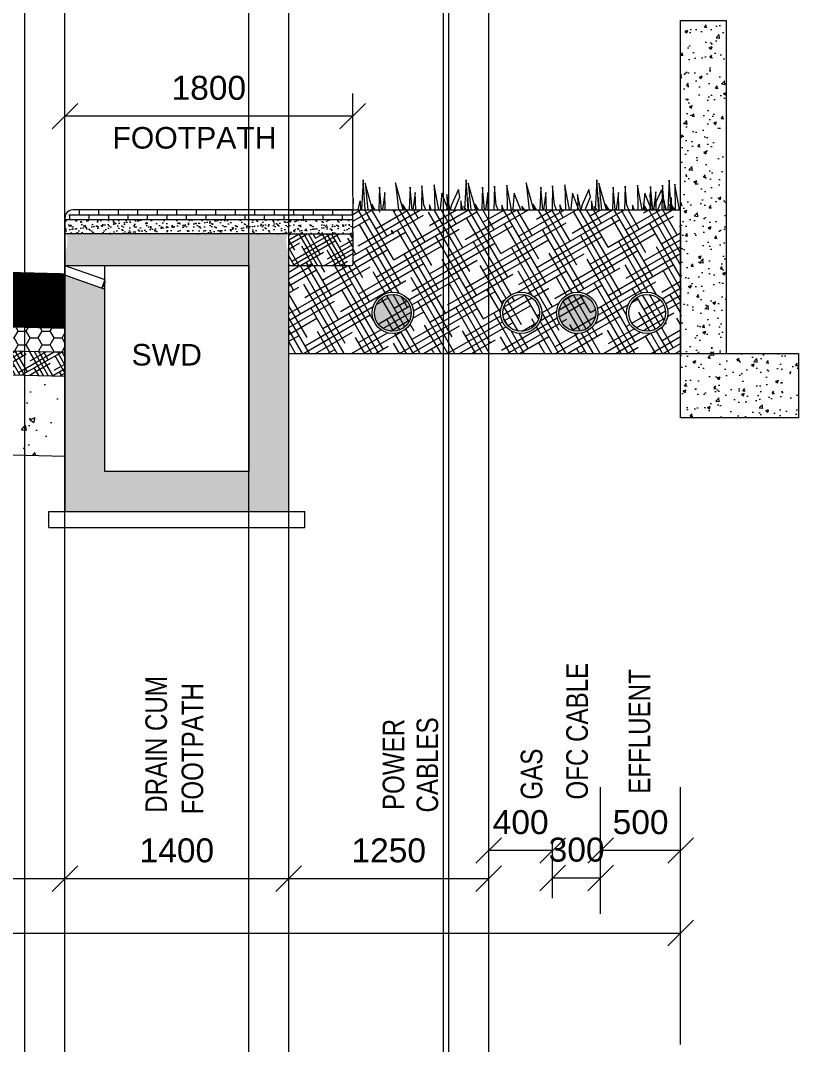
# Model space of a CAD drawing. Header units: inches. Extents: x 1863003 to 1881330, y 133141 to 515800.
# Drawn here: x 1875615 to 1880480, y 455937 to 462344 of the extents above; entities that cross this region are included whole.
import ezdxf

# ---------------------------------------------------------------- set-up
doc = ezdxf.new("R2010")
doc.units = ezdxf.units.IN
doc.header["$MEASUREMENT"] = 0
doc.layers.get('0').update_dxf_attribs({"color": 4, "linetype": 'ELEC_LINE', "lineweight": 13})
doc.layers.get('Defpoints').update_dxf_attribs({"lineweight": 13})
for name, color, linetype, lineweight in [('DIM', 7, 'Continuous', 13), ('DIMEN', 7, 'Continuous', 13), ('HATCH', 252, 'Continuous', 13)]:
    doc.layers.add(name, color=color, linetype=linetype, lineweight=lineweight)
doc.styles.add('ARIAL', font='arial.ttf')
doc.styles.get("Standard").update_dxf_attribs({"font": 'romans.shx'})
doc.linetypes.add('ELEC_LINE', pattern='A,12.7,-5.08,["EL",Standard,S=2.54,R=0,X=-2.54,Y=-1.27],-5.08', length=22.86)
doc.dimstyles.get("Standard").update_dxf_attribs({"dimtxt": 180, "dimasz": 160, "dimexe": 50, "dimexo": 50, "dimgap": 100, "dimtad": 1, "dimdec": 0, "dimzin": 0, "dimdsep": 46, "dimtxsty": 'ARIAL', "dimcen": 0.09, "dimclrd": 256, "dimclre": 256, "dimclrt": 256, "dimadec": 0, "dimazin": 0, "dimtm": 1e-09, "dimtfac": 1, "dimtdec": 0, "dimtofl": 0, "dimtmove": 0, "dimatfit": 3, "dimfxl": 0, "dimtolj": 1, "dimtzin": 0, "dimlwd": 9, "dimlwe": -1, "dimarcsym": 0})

# ---------------------------------------------------------------- blocks, each defined once
blk = doc.blocks.new('_Oblique')
at = {"color": 0, "linetype": 'ByBlock', "lineweight": -2}
blk.add_line((-0.5, -0.5), (0.5, 0.5), dxfattribs=at)
blk = doc.blocks.new('*D33')
at = {"layer": 'Defpoints', "color": 0, "ltscale": 0.02}
for p in [(1878942.303417261, 456978.1937456087), (1878942.303417261, 456801.5566378325), (1879242.303417261, 456801.5566378325)]:
    blk.add_point(p, dxfattribs=at)
at = {"layer": 'DIMEN', "ltscale": 0.02}
for p, q in [((1878942.303417261, 456851.5566378325), (1878942.303417261, 457028.1937456087)), ((1879242.303417261, 456851.5566378325), (1879242.303417261, 457028.1937456087))]:
    blk.add_line(p, q, dxfattribs=at)
at = {"layer": 'DIMEN', "lineweight": 9, "ltscale": 0.02}
blk.add_line((1879242.303417261, 456978.1937456087), (1878942.303417261, 456978.1937456087), dxfattribs=at)
at = {"layer": 'DIMEN', "lineweight": 9, "ltscale": 0.02, "xscale": 160, "yscale": 160, "zscale": 160, "rotation": 180}
blk.add_blockref('_Oblique', (1878942.303417261, 456978.1937456087), dxfattribs=at)
at = {"layer": 'DIMEN', "lineweight": 9, "ltscale": 0.02, "xscale": 160, "yscale": 160, "zscale": 160}
blk.add_blockref('_Oblique', (1879242.303417261, 456978.1937456087), dxfattribs=at)
at = {"layer": 'DIMEN', "ltscale": 0.02, "insert": (1879092.303417261, 457154.830853385), "char_height": 150, "attachment_point": 5, "style": 'ARIAL'}
blk.add_mtext('\\A1;300', dxfattribs=at)
blk = doc.blocks.new('*D34')
at = {"layer": 'Defpoints', "color": 0, "ltscale": 0.02}
for p in [(1875892.303417261, 456973.8909957854), (1875892.303417261, 456973.8909957854), (1877292.303417261, 456973.8909957854)]:
    blk.add_point(p, dxfattribs=at)
at = {"layer": 'DIMEN', "lineweight": 9, "ltscale": 0.02}
blk.add_line((1877292.303417261, 456973.8909957854), (1875892.303417261, 456973.8909957854), dxfattribs=at)
at = {"layer": 'DIMEN', "lineweight": 9, "ltscale": 0.02, "xscale": 160, "yscale": 160, "zscale": 160, "rotation": 180}
blk.add_blockref('_Oblique', (1875892.303417261, 456973.8909957854), dxfattribs=at)
at = {"layer": 'DIMEN', "lineweight": 9, "ltscale": 0.02, "xscale": 160, "yscale": 160, "zscale": 160}
blk.add_blockref('_Oblique', (1877292.303417261, 456973.8909957854), dxfattribs=at)
at = {"layer": 'DIMEN', "ltscale": 0.02, "insert": (1876592.303417261, 457150.4769439436), "char_height": 150, "attachment_point": 5, "style": 'ARIAL'}
blk.add_mtext('\\A1;1400', dxfattribs=at)
blk = doc.blocks.new('*D35')
at = {"layer": 'Defpoints', "color": 0, "ltscale": 0.02}
for p in [(1868892.303417261, 456973.8909957854), (1868892.303417261, 456973.8909957854), (1875892.303417261, 456973.8909957854)]:
    blk.add_point(p, dxfattribs=at)
at = {"layer": 'DIMEN', "lineweight": 9, "ltscale": 0.02}
blk.add_line((1875892.303417261, 456973.8909957854), (1868892.303417261, 456973.8909957854), dxfattribs=at)
at = {"layer": 'DIMEN', "lineweight": 9, "ltscale": 0.02, "xscale": 160, "yscale": 160, "zscale": 160, "rotation": 180}
blk.add_blockref('_Oblique', (1868892.303417261, 456973.8909957854), dxfattribs=at)
at = {"layer": 'DIMEN', "lineweight": 9, "ltscale": 0.02, "xscale": 160, "yscale": 160, "zscale": 160}
blk.add_blockref('_Oblique', (1875892.303417261, 456973.8909957854), dxfattribs=at)
at = {"layer": 'DIMEN', "ltscale": 0.02, "insert": (1872392.303417261, 457150.4769439436), "char_height": 150, "attachment_point": 5, "style": 'ARIAL'}
blk.add_mtext('\\A1;7000', dxfattribs=at)
blk = doc.blocks.new('*D37')
at = {"layer": 'Defpoints', "color": 0, "ltscale": 0.02}
for p in [(1879742.303417261, 456633.6114051742), (1863742.303417261, 456456.0022646558), (1879742.303417261, 456456.0022646558)]:
    blk.add_point(p, dxfattribs=at)
at = {"layer": 'DIMEN', "ltscale": 0.02}
for p, q in [((1863742.303417261, 456506.0022646558), (1863742.303417261, 456683.6114051742)), ((1879742.303417261, 456506.0022646558), (1879742.303417261, 456683.6114051742))]:
    blk.add_line(p, q, dxfattribs=at)
at = {"layer": 'DIMEN', "lineweight": 9, "ltscale": 0.02}
blk.add_line((1863742.303417261, 456633.6114051742), (1879742.303417261, 456633.6114051742), dxfattribs=at)
at = {"layer": 'DIMEN', "lineweight": 9, "ltscale": 0.02, "xscale": 160, "yscale": 160, "zscale": 160, "rotation": 180}
blk.add_blockref('_Oblique', (1863742.303417261, 456633.6114051742), dxfattribs=at)
at = {"layer": 'DIMEN', "lineweight": 9, "ltscale": 0.02, "xscale": 160, "yscale": 160, "zscale": 160}
blk.add_blockref('_Oblique', (1879742.303417261, 456633.6114051742), dxfattribs=at)
at = {"layer": 'DIMEN', "ltscale": 0.02, "insert": (1872392.303417261, 456811.2205456926), "char_height": 150, "attachment_point": 5, "style": 'ARIAL'}
blk.add_mtext('\\A1;16000 ROW', dxfattribs=at)
blk = doc.blocks.new('*D39')
at = {"layer": 'Defpoints', "color": 0, "ltscale": 0.02}
for p in [(1878542.303417261, 457150.4769439436), (1878542.303417261, 456973.8909957854), (1878942.303417261, 456973.8909957854)]:
    blk.add_point(p, dxfattribs=at)
at = {"layer": 'DIMEN', "ltscale": 0.02}
for p, q in [((1878542.303417261, 457023.8909957854), (1878542.303417261, 457200.4769439436)), ((1878942.303417261, 457023.8909957854), (1878942.303417261, 457200.4769439436))]:
    blk.add_line(p, q, dxfattribs=at)
at = {"layer": 'DIMEN', "lineweight": 9, "ltscale": 0.02}
blk.add_line((1878942.303417261, 457150.4769439436), (1878542.303417261, 457150.4769439436), dxfattribs=at)
at = {"layer": 'DIMEN', "lineweight": 9, "ltscale": 0.02, "xscale": 160, "yscale": 160, "zscale": 160, "rotation": 180}
blk.add_blockref('_Oblique', (1878542.303417261, 457150.4769439436), dxfattribs=at)
at = {"layer": 'DIMEN', "lineweight": 9, "ltscale": 0.02, "xscale": 160, "yscale": 160, "zscale": 160}
blk.add_blockref('_Oblique', (1878942.303417261, 457150.4769439436), dxfattribs=at)
at = {"layer": 'DIMEN', "ltscale": 0.02, "insert": (1878742.303417261, 457327.0628921018), "char_height": 150, "attachment_point": 5, "style": 'ARIAL'}
blk.add_mtext('\\A1;400', dxfattribs=at)
blk = doc.blocks.new('*D40')
at = {"layer": 'Defpoints', "color": 0, "ltscale": 0.02}
for p in [(1877292.303417261, 456973.8909957854), (1877292.303417261, 456973.8909957854), (1878542.303417261, 456973.8909957854)]:
    blk.add_point(p, dxfattribs=at)
at = {"layer": 'DIMEN', "lineweight": 9, "ltscale": 0.02}
blk.add_line((1878542.303417261, 456973.8909957854), (1877292.303417261, 456973.8909957854), dxfattribs=at)
at = {"layer": 'DIMEN', "lineweight": 9, "ltscale": 0.02, "xscale": 160, "yscale": 160, "zscale": 160, "rotation": 180}
blk.add_blockref('_Oblique', (1877292.303417261, 456973.8909957854), dxfattribs=at)
at = {"layer": 'DIMEN', "lineweight": 9, "ltscale": 0.02, "xscale": 160, "yscale": 160, "zscale": 160}
blk.add_blockref('_Oblique', (1878542.303417261, 456973.8909957854), dxfattribs=at)
at = {"layer": 'DIMEN', "ltscale": 0.02, "insert": (1877917.303417261, 457150.4769439436), "char_height": 150, "attachment_point": 5, "style": 'ARIAL'}
blk.add_mtext('\\A1;1250', dxfattribs=at)
blk = doc.blocks.new('*D38')
at = {"layer": 'Defpoints', "color": 0, "ltscale": 0.02}
for p in [(1879242.303417261, 457150.4769439436), (1879242.303417261, 456973.8909957854), (1879742.303417261, 456973.8909957854)]:
    blk.add_point(p, dxfattribs=at)
at = {"layer": 'DIMEN', "ltscale": 0.02}
for p, q in [((1879242.303417261, 457023.8909957854), (1879242.303417261, 457200.4769439436)), ((1879742.303417261, 457023.8909957854), (1879742.303417261, 457200.4769439436))]:
    blk.add_line(p, q, dxfattribs=at)
at = {"layer": 'DIMEN', "lineweight": 9, "ltscale": 0.02}
blk.add_line((1879742.303417261, 457150.4769439436), (1879242.303417261, 457150.4769439436), dxfattribs=at)
at = {"layer": 'DIMEN', "lineweight": 9, "ltscale": 0.02, "xscale": 160, "yscale": 160, "zscale": 160, "rotation": 180}
blk.add_blockref('_Oblique', (1879242.303417261, 457150.4769439436), dxfattribs=at)
at = {"layer": 'DIMEN', "lineweight": 9, "ltscale": 0.02, "xscale": 160, "yscale": 160, "zscale": 160}
blk.add_blockref('_Oblique', (1879742.303417261, 457150.4769439436), dxfattribs=at)
at = {"layer": 'DIMEN', "ltscale": 0.02, "insert": (1879492.303417261, 457327.0628921018), "char_height": 150, "attachment_point": 5, "style": 'ARIAL'}
blk.add_mtext('\\A1;500', dxfattribs=at)
blk = doc.blocks.new('*D301')
at = {"layer": 'Defpoints', "color": 0, "ltscale": 0.02}
for p in [(1875892.303417261, 461745.4517869152), (1875892.303417261, 461644.8021707545), (1877692.303417261, 461644.8021707545)]:
    blk.add_point(p, dxfattribs=at)
at = {"layer": 'DIMEN', "ltscale": 0.02}
for p, q in [((1875892.303417261, 461694.8021707545), (1875892.303417261, 461795.4517869152)), ((1877692.303417261, 461694.8021707545), (1877692.303417261, 461795.4517869152))]:
    blk.add_line(p, q, dxfattribs=at)
at = {"layer": 'DIMEN', "lineweight": 9, "ltscale": 0.02}
blk.add_line((1877692.303417261, 461745.4517869152), (1875892.303417261, 461745.4517869152), dxfattribs=at)
at = {"layer": 'DIMEN', "lineweight": 9, "ltscale": 0.02, "xscale": 160, "yscale": 160, "zscale": 160, "rotation": 180}
blk.add_blockref('_Oblique', (1875892.303417261, 461745.4517869152), dxfattribs=at)
at = {"layer": 'DIMEN', "lineweight": 9, "ltscale": 0.02, "xscale": 160, "yscale": 160, "zscale": 160}
blk.add_blockref('_Oblique', (1877692.303417261, 461745.4517869152), dxfattribs=at)
at = {"layer": 'DIMEN', "ltscale": 0.02, "insert": (1876792.303417261, 461922.0377350734), "char_height": 150, "attachment_point": 5, "style": 'ARIAL'}
blk.add_mtext('\\A1;1800', dxfattribs=at)

msp = doc.modelspace()

# ---------------------------------------------------------------- hatches: boundary and pattern name
at = {"layer": 'DIM', "linetype": 'Continuous'}
h = msp.add_hatch(dxfattribs=at)
h.set_pattern_fill('AR-CONC')
h.set_pattern_definition([(49.99999999999999, (250, -51269.78152407659), (182.184668996004, -15.93908553890309), [19.05, -209.55]), (355, (250, -51269.78152407659), (-35.24342142496934, 191.0568452390351), [15.24, -167.64058417]), (100.4514447, (265.1820070000831, -51271.10977757658), (146.9412470903533, 175.1177519121951), [16.19000879999999, -178.0902445999999]), (46.18420000000001, (250, -51218.9815240766), (271.0790408921299, -42.04232793272715), [28.575, -314.325]), (96.63555760999992, (272.5899000000209, -51222.4850240766), (237.404134051503, 247.4261245977215), [24.28502314, -267.13560816]), (351.1841511700001, (250, -51218.9815240766), (237.404134064977, 247.4261245855326), [22.85996707, -251.45973192]), (21, (275.3999999999069, -51231.68152407662), (151.6143912691325, -102.2651981870876), [19.05, -209.55]), (326.0000000000001, (275.3999999999069, -51231.68152407662), (61.80202834764707, 184.1879661223193), [15.24, -167.64]), (71.45144499999999, (288.0345326000825, -51240.20362397662), (213.4164192787161, 81.92276888590524), [16.1900088, -178.0899376]), (37.50000000000001, (250, -51269.78152407659), (3.088603250591817, 84.55503887315311), [0, -165.608, 0, -170.18, 0, -168.275]), (7.499999999999999, (250, -51269.78152407659), (66.81966251030575, 100.1805748181195), [0, -97.02799999999999, 0, -161.798, 0, -64.135]), (327.5, (193.3580000000075, -51269.78152407659), (135.5905951668714, -5.728743992673444), [0, -63.5, 0, -198.12, 0, -262.89]), (317.5, (167.9580000001006, -51269.78152407659), (148.129181386018, 25.42649103333303), [0, -82.55, 0, -131.572, 0, -186.69])])
h.paths.add_polyline_path([(1880026.77256499, 462344.3619757149), (1879742.303417261, 462344.3619757149), (1879742.303417261, 461215.6290585586), (1879748.777303586, 461285.939371129), (1879742.303417261, 461063.8796193603), (1879742.303417261, 460260.3739693505), (1880026.77256499, 460260.3739693505)])
h.paths.add_polyline_path([(1880479.828695668, 460260.3739693505), (1879742.303417261, 460260.3739693505), (1879742.303417261, 459857.9517736696), (1880479.828695668, 459857.9517736696)])
h = msp.add_hatch(dxfattribs=at)
h.set_pattern_fill('AR-BRSTD', scale=0.6)
h.set_pattern_definition([(0, (0, -51162.17104230373), (0, 40.64508), []), (90, (0, -51162.17104230373), (-60.95999999999999, 40.64508), [40.64508, -40.64508])])
h.paths.add_polyline_path([(1875892.303417261, 461099.4665050579), (1875942.303417261, 461159.4665050579), (1877692.303417261, 461159.4665050579), (1877692.303417261, 461099.4665050579)])
at = {"layer": 'DIM', "linetype": 'Continuous', "ltscale": 0.02}
h = msp.add_hatch(dxfattribs=at)
h.set_pattern_fill('HOUND', color=31, scale=600, angle=30, style=0)
h.set_pattern_definition([(29.99999999999999, (0, 150), (111.1538105676658, 107.4759526419164), [600, -300]), (120, (0, 150), (42.52404735808353, -148.6538105676658), [599.9999999999998, -299.9999999999999])])
h.paths.add_polyline_path([(1879742.303417261, 461159.4665050579), (1879571.63528039, 461159.4665050579), (1879571.075104623, 461157.4319693708), (1879570.639627439, 461159.4665050579), (1879117.999506459, 461159.4665050579), (1879117.782690672, 461158.6790389017), (1879117.614139416, 461159.4665050579), (1878301.19825132, 461159.4665050579), (1878300.981435532, 461158.6790389017), (1878300.812884276, 461159.4665050579), (1877692.303417261, 461159.4665050579), (1877692.303417261, 461017.0769868308), (1877692.303417261, 460818.0584189552, -0.4142135623730951), (1877682.303417261, 460808.0584189552), (1877292.303417261, 460808.0584189552), (1877292.303417261, 460260.3739693505), (1879742.303417261, 460260.3739693505)])
h.paths.add_polyline_path([(1878072.045443517, 460514.7696857449, -1), (1877813.604650027, 460514.7696857449, -1)], flags=16)
h.paths.add_polyline_path([(1878058.0413796, 460514.7696857449, -1), (1877827.608713944, 460514.7696857449, -1)], flags=0)
h.paths.add_polyline_path([(1878874.481868698, 460514.7696857449, -1), (1878616.041075208, 460514.7696857449, -1)], flags=16)
h.paths.add_polyline_path([(1878860.477804781, 460514.7696857449, -1), (1878630.045139126, 460514.7696857449, -1)], flags=0)
h.paths.add_polyline_path([(1879225.815088926, 460514.7696857449, -1), (1878967.374295436, 460514.7696857449, -1)], flags=16)
h.paths.add_polyline_path([(1879211.811025009, 460514.7696857449, -1), (1878981.378359353, 460514.7696857449, -1)], flags=0)
h.paths.add_polyline_path([(1879662.209458101, 460514.7696857449, -1), (1879403.768664612, 460514.7696857449, -1)], flags=16)
h.paths.add_polyline_path([(1879648.205394184, 460514.7696857449, -1), (1879417.772728529, 460514.7696857449, -1)], flags=0)
at = {"layer": 'DIM', "linetype": 'Continuous'}
h = msp.add_hatch(dxfattribs=at)
h.set_pattern_fill('AR-SAND')
h.set_pattern_definition([(37.50000000000001, (0, -51162.17104230373), (-1.600031295984046, 48.94132373293424), [0, -38.608, 0, -43.18, 0, -41.275]), (7.499999999999999, (0, -51162.17104230373), (44.95232831380027, 71.68251005683543), [0, -20.828, 0, -34.798, 0, -13.335]), (327.5, (-31.24200000008568, -51162.17104230373), (79.0992370241458, 0.1437184678545762), [0, -12.7, 0, -45.72, 0, -59.69]), (317.5, (-31.24200000008568, -51162.17104230373), (76.35564524722972, 22.29293232572163), [0, -6.35, 0, -29.972, 0, -34.29])])
h.paths.add_polyline_path([(1875892.303417261, 461009.4665050579), (1875892.303417261, 461099.4665050579), (1877692.303417261, 461099.4665050579), (1877692.303417261, 461009.4665050579)])
h = msp.add_hatch(dxfattribs=at)
h.set_pattern_fill('AR-CONC', scale=10)
h.set_pattern_definition([(49.99999999999999, (0, -51419.78152407659), (71.72601826007535, -6.275213498259511), [7.5, -82.5]), (355, (0, -51419.78152407659), (-13.8751333613, 75.21921337000119), [6, -66]), (100.45144446, (5.9771681, -51420.3044584766), (57.8508846727112, 68.94399909686294), [6.374019199999995, -70.11421119999993]), (46.18420000000001, (0, -51399.78152407659), (106.7241330671572, -16.55192807930765), [11.25, -123.75]), (96.63563549, (8.8936745, -51401.16085477662), (93.46619456742283, 97.41186007745505), [9.5610342, -105.171376]), (351.1841639899999, (0, -51399.78152407659), (93.46619450547732, 97.41186002699902), [9, -99.0000001]), (21, (10, -51404.78152407659), (59.69070521184616, -40.26188906653388), [7.5, -82.5]), (326.0000000000001, (10, -51404.78152407659), (24.33153319215817, 72.5150045046853), [6, -66]), (71.45144474, (14.9742254, -51408.13668147661), (84.02223767299711, 32.25311528063538), [6.374019000000001, -70.1142112]), (37.50000000000001, (0, -51419.78152407659), (1.215985531729067, 33.28938538313115), [0, -65.19999999999999, 0, -67, 0, -66.25]), (7.499999999999999, (0, -51419.78152407659), (26.30695374421486, 39.44117118823603), [0, -38.2, 0, -63.7, 0, -25.25]), (327.5, (-22.3, -51419.78152407659), (53.3822436172409, -2.255487173437976), [0, -25, 0, -78, 0, -103.5]), (317.5, (-32.3, -51419.78152407659), (58.31861693423862, 10.01049823323177), [0, -32.5, 0, -51.8, 0, -73.5])])
edge = h.paths.add_edge_path()
edge.add_line((1876142.303417261, 460663.6200485541), (1875892.303417261, 460751.8560232851))
edge.add_line((1875892.303417261, 460751.8560232851), (1875892.303417261, 459272.3179709026))
edge.add_line((1875892.303417261, 459272.3179709026), (1877292.303417261, 459272.3179709026))
edge.add_line((1877292.303417261, 459272.3179709026), (1877292.303417261, 460891.8560232851))
edge.add_arc((1877459.64968594, 460965.315253007), 182.7594924270713, 166.0201188885562, 203.6998144573978, ccw=False)
edge.add_line((1877282.303417261, 461009.4665050579), (1875902.303417261, 461009.4665050579))
edge.add_arc((1875724.957148584, 460965.3152530061), 182.7594924245774, -23.699814457440596, 13.979881111921088, ccw=False)
edge.add_line((1875892.303417261, 460891.8560232851), (1875892.303417261, 460811.9300666094))
edge.add_line((1875892.303417261, 460811.9300666094), (1877042.303417261, 460811.9300666094))
edge.add_line((1877042.303417261, 460811.9300666094), (1877042.303417261, 459522.3179709026))
edge.add_line((1877042.303417261, 459522.3179709026), (1876142.303417261, 459522.3179709026))
edge.add_line((1876142.303417261, 459522.3179709026), (1876142.303417261, 460663.6200485541))
edge = h.paths.add_edge_path()
edge.add_line((1868892.303417261, 460751.8560232851), (1868642.303417261, 460663.6200485541))
edge.add_line((1868642.303417261, 460663.6200485541), (1868642.303417261, 459522.3179709026))
edge.add_line((1868642.303417261, 459522.3179709026), (1867742.303417261, 459522.3179709026))
edge.add_line((1867742.303417261, 459522.3179709026), (1867742.303417261, 460811.9300666094))
edge.add_line((1867742.303417261, 460811.9300666094), (1868892.303417261, 460811.9300666094))
edge.add_line((1868892.303417261, 460811.9300666094), (1868892.303417261, 460891.8560232851))
edge.add_arc((1869099.940649027, 460982.0043163581), 226.3623969641322, 164.0402062105401, 203.4686763534831, ccw=False)
edge.add_line((1868882.303417261, 461044.2455415122), (1867502.303417261, 461044.2455415122))
edge.add_arc((1867284.666185495, 460982.0043163581), 226.3623969641368, -23.46867635348309, 15.959793789459923, ccw=False)
edge.add_line((1867492.303417261, 460891.8560232851), (1867492.303417261, 459272.3179709026))
edge.add_line((1867492.303417261, 459272.3179709026), (1868892.303417261, 459272.3179709026))
edge.add_line((1868892.303417261, 459272.3179709026), (1868892.303417261, 460751.8560232851))
at = {"layer": 'DIM', "linetype": 'Continuous', "ltscale": 0.02}
h = msp.add_hatch(dxfattribs=at)
h.set_pattern_fill('HOUND', color=130, scale=400, angle=30, style=0)
h.set_pattern_definition([(29.99999999999999, (0, -51162.17104230373), (74.10254037844388, 71.65063509461096), [400, -200]), (120, (0, -51162.17104230373), (28.34936490538902, -99.10254037844388), [399.9999999999995, -199.9999999999998])])
h.paths.add_polyline_path([(1877292.303417261, 460809.466505058), (1877292.303417261, 461009.4665050579), (1877692.303417261, 461009.4665050579), (1877692.303417261, 460980.6293747873), (1877692.303417261, 460809.4665050579)])
at = {"layer": 'DIM', "linetype": 'Continuous'}
h = msp.add_hatch(color=7, dxfattribs=at)
h.dxf.hatch_style = 1
h.paths.add_polyline_path([(1877827.608713944, 460514.7696857449, 1), (1878058.0413796, 460514.7696857449, 1)])
h = msp.add_hatch(color=7, dxfattribs=at)
h.dxf.hatch_style = 1
h.paths.add_polyline_path([(1878981.378359353, 460514.7696857449, 1), (1879211.811025009, 460514.7696857449, 1)])
at = {"layer": 'DIM', "linetype": 'Continuous', "ltscale": 0.02}
h = msp.add_hatch(dxfattribs=at)
h.set_pattern_fill('HONEY', color=31, scale=400, style=0)
h.set_pattern_definition([(0, (0, -51419.78152407659), (75, 43.30127018922193), [50, -100]), (120, (0, -51419.78152407659), (-74.99999999999997, 43.30127018922194), [49.99999999999999, -99.99999999999997]), (59.99999999999999, (0, -51419.78152407659), (1.665334536937735e-14, 86.60254037844388), [-100, 50])])
h.paths.add_polyline_path([(1872392.303417261, 460506.8933623135), (1872392.303417261, 460356.8464590991), (1875892.303417261, 460269.3132878913), (1875892.303417261, 460419.3601911056)])
h = msp.add_hatch(dxfattribs=at)
h.set_pattern_fill('HOUND', color=130, scale=400, angle=30, style=0)
h.set_pattern_definition([(29.99999999999999, (0, -51419.78152407659), (74.10254037844388, 71.65063509461096), [400, -200]), (120, (0, -51419.78152407659), (28.34936490538902, -99.10254037844388), [399.9999999999999, -199.9999999999999])])
h.paths.add_polyline_path([(1872392.303417261, 460356.8464590991), (1872392.303417261, 460206.7995558848), (1875892.303417261, 460119.266384677), (1875892.303417261, 460269.3132878913)])
h = msp.add_hatch(dxfattribs=at)
h.set_pattern_fill('AR-CONC', scale=50, style=0)
h.set_pattern_definition([(49.99999999999999, (0, -51419.78152407659), (358.6300913003767, -31.37606749129755), [37.5, -412.5]), (355, (0, -51419.78152407659), (-69.3756668065, 376.0960668500059), [30, -330]), (100.45144446, (29.8858405, -51422.3961960766), (289.254423363556, 344.7199954843147), [31.87009599999999, -350.5710559999999]), (46.18420000000001, (0, -51319.78152407659), (533.6206653357862, -82.75964039653827), [56.25, -618.75]), (96.63563549, (44.4683725, -51326.67817757659), (467.3309728371142, 487.0593003872752), [47.805171, -525.8568799999999]), (351.1841639899999, (0, -51319.78152407659), (467.3309725273866, 487.0593001349951), [45, -495.0000004999999]), (21, (50, -51344.78152407659), (298.4535260592309, -201.3094453326694), [37.5, -412.5]), (326.0000000000001, (50, -51344.78152407659), (121.6576659607909, 362.5750225234265), [30, -330]), (71.45144474, (74.871127, -51361.55731107659), (420.1111883649855, 161.2655764031769), [31.870095, -350.571056]), (37.50000000000001, (0, -51419.78152407659), (6.079927658645334, 166.4469269156558), [0, -326, 0, -335, 0, -331.25]), (7.499999999999999, (0, -51419.78152407659), (131.5347687210743, 197.2058559411801), [0, -191, 0, -318.5, 0, -126.25]), (327.5, (-111.5, -51419.78152407659), (266.9112180862045, -11.27743586718988), [0, -125, 0, -390, 0, -517.5]), (317.5, (-161.5, -51419.78152407659), (291.5930846711931, 50.05249116615887), [0, -162.5, 0, -259, 0, -367.5])])
h.paths.add_polyline_path([(1875892.303417261, 460119.266384677), (1872392.303417261, 460206.7995558848), (1872392.303417261, 459706.6432118373), (1875892.303417261, 459619.1100406294)])
at = {"layer": 'HATCH', "linetype": 'Continuous', "ltscale": 0.02}
h = msp.add_hatch(dxfattribs=at)
h.set_pattern_fill('ANSI31', color=141, scale=10)
h.set_pattern_definition([(45, (0, -51419.78152407659), (-0.8838834764831844, 0.8838834764831844), [])])
h.paths.add_polyline_path([(1875892.303417261, 460751.8560232851), (1875892.303417261, 460759.4665050579), (1872392.303417261, 460846.9996762658), (1872392.303417261, 460506.8933623135), (1875892.303417261, 460419.3601911056)])

# ---------------------------------------------------------------- linework, layer by layer
at = {"color": 7, "linetype": 'Continuous', "ltscale": 0.02}
msp.add_line((1877292.303417261, 459272.3179709026), (1877292.303417261, 461009.4665050579), dxfattribs=at)
at = {"color": 8, "linetype": 'Continuous', "ltscale": 0.02}
for p in [(1875642.303417261, 502880.9297705453), (1875642.303417261, 502880.9297705453), (1875892.303417261, 502880.9297705453), (1877042.303417261, 502880.9297705453), (1877292.303417261, 500369.9108982697), (1878259.153346671, 500590.1132772009), (1878293.434488517, 500590.1132772009), (1878542.303417261, 500369.9108982697)]:
    msp.add_xline(p, (0, 1), dxfattribs=at)
at = {"color": 66, "linetype": 'Continuous', "lineweight": 9, "ltscale": 0.25, "flags": 128}
for points in [[(1877768.909067477, 461159.4665050579), (1877756.396626873, 461347.0960963484), (1877746.75056148, 461159.4665050579)], [(1877816.572676037, 461159.4665050579), (1877768.906788205, 461327.2482783454), (1877786.236033431, 461159.4665050579)], [(1877872.480254041, 461159.4665050579), (1877859.334771804, 461301.1268407539), (1877854.474523167, 461159.4665050579)], [(1878008.368247645, 461159.4665050579), (1877960.348074152, 461328.4953478763), (1877977.806122247, 461159.4665050579)], [(1878064.037262787, 461159.4665050579), (1878050.776057751, 461302.373910285), (1878045.873023193, 461159.4665050579)], [(1878148.923933035, 461159.4665050579), (1878136.602305377, 461189.9564778276), (1878124.933122354, 461309.6356522685), (1878121.89309788, 461159.4665050579)], [(1878231.499428986, 461159.4665050579), (1878202.262024213, 461315.490635154), (1878205.324443927, 461159.4665050579)], [(1878413.642767376, 461159.4665050579), (1878401.130326773, 461347.0960963484), (1878391.484261379, 461159.4665050579)], [(1878461.306375936, 461159.4665050579), (1878413.640488104, 461327.2482783454), (1878430.96973333, 461159.4665050579)], [(1878517.21395394, 461159.4665050579), (1878504.068471703, 461301.1268407539), (1878499.208223066, 461159.4665050579)], [(1878601.712380436, 461159.4665050579), (1878589.894719329, 461188.7094082967), (1878578.225536305, 461308.3885827375), (1878575.21075751, 461159.4665050579)], [(1878684.558154234, 461159.4665050579), (1878655.554438165, 461314.2435656229), (1878658.592380573, 461159.4665050579)], [(1878825.169502785, 461159.4665050579), (1878777.149329292, 461328.4953478763), (1878794.607377387, 461159.4665050579)], [(1878880.838517926, 461159.4665050579), (1878867.577312891, 461302.373910285), (1878862.674278332, 461159.4665050579)], [(1878965.725188175, 461159.4665050579), (1878953.403560517, 461189.9564778276), (1878941.734377494, 461309.6356522685), (1878938.69435302, 461159.4665050579)], [(1879048.300684126, 461159.4665050579), (1879019.063279353, 461315.490635154), (1879022.125699066, 461159.4665050579)], [(1879230.444022516, 461159.4665050579), (1879217.931581912, 461347.0960963484), (1879208.285516519, 461159.4665050579)], [(1879278.107631076, 461159.4665050579), (1879230.441743244, 461327.2482783454), (1879247.77098847, 461159.4665050579)], [(1879334.01520908, 461159.4665050579), (1879320.869726843, 461301.1268407539), (1879316.009478206, 461159.4665050579)], [(1879418.513635576, 461159.4665050579), (1879406.695974468, 461188.7094082967), (1879395.026791445, 461308.3885827375), (1879392.012012649, 461159.4665050579)], [(1879501.359409374, 461159.4665050579), (1879472.355693305, 461314.2435656229), (1879475.393635712, 461159.4665050579)], [(1879568.306073292, 461159.4665050579), (1879554.675953309, 461306.3494673963), (1879549.636520683, 461159.4665050579)], [(1879654.430433323, 461159.4665050579), (1879640.502200934, 461193.9320349391), (1879628.833017912, 461313.6112093799), (1879625.712512253, 461159.4665050579)], [(1879683.653273235, 461159.4665050579), (1879671.223995864, 461345.8490268175), (1879661.642042502, 461159.4665050579)], [(1879736.144305287, 461159.4665050579), (1879706.161919771, 461319.4661922653), (1879709.302371161, 461159.4665050579)], [(1877894.931036832, 461159.4665050579), (1877891.893897304, 461267.7143506077), (1877877.612424917, 461159.4665050579)], [(1878086.407312151, 461159.4665050579), (1878083.335183252, 461268.9614201386), (1878068.889181132, 461159.4665050579)], [(1878289.900195207, 461159.4665050579), (1878248.838429986, 461264.1000814169), (1878239.311288993, 461166.7224990089), (1878238.888006864, 461159.4665050579)], [(1878329.563178582, 461159.4665050579), (1878362.457376559, 461239.8123597974), (1878352.559486648, 461286.6703614882), (1878309.631634673, 461190.0962116953), (1878300.981435532, 461158.6790389017), (1878280.267745235, 461255.4527475798), (1878283.339454892, 461188.1210171479), (1878278.634929145, 461159.4665050579)], [(1878411.325558355, 461194.2140811165), (1878412.835811407, 461236.9953994259), (1878414.959427241, 461159.4665050579)], [(1878539.664736731, 461159.4665050579), (1878536.627597203, 461267.7143506077), (1878522.346124816, 461159.4665050579)], [(1878742.703216766, 461159.4665050579), (1878702.130843938, 461262.853011886), (1878692.603702945, 461165.4754294779), (1878692.253169257, 461159.4665050579)], [(1878903.208567291, 461159.4665050579), (1878900.136438391, 461268.9614201386), (1878885.690436272, 461159.4665050579)], [(1879106.701450347, 461159.4665050579), (1879065.639685126, 461264.1000814169), (1879056.112544133, 461166.7224990089), (1879055.689262004, 461159.4665050579)], [(1879146.364433722, 461159.4665050579), (1879179.258631699, 461239.8123597974), (1879169.360741788, 461286.6703614882), (1879126.432889813, 461190.0962116953), (1879117.782690672, 461158.6790389017), (1879097.069000375, 461255.4527475798), (1879100.140710032, 461188.1210171479), (1879095.436184285, 461159.4665050579)], [(1879228.126813495, 461194.2140811165), (1879229.637066547, 461236.9953994259), (1879231.760682381, 461159.4665050579)], [(1879356.465991871, 461159.4665050579), (1879353.428852343, 461267.7143506077), (1879339.147379956, 461159.4665050579)], [(1879559.504471906, 461159.4665050579), (1879518.932099078, 461262.853011886), (1879509.404958085, 461165.4754294779), (1879509.054424396, 461159.4665050579)], [(1879600.167407331, 461159.4665050581), (1879632.551045651, 461238.5652902665), (1879622.653155739, 461285.4232919572), (1879579.725303765, 461188.8491421645), (1879571.075104623, 461157.4319693708), (1879550.361414327, 461254.2056780488), (1879553.433123984, 461186.8739476169), (1879548.933343329, 461159.4665050579)], [(1879590.418751006, 461159.4665050579), (1879587.235078809, 461272.93697725), (1879572.264569168, 461159.4665050579)], [(1877695.929701512, 461193.9371815455), (1877694.41944846, 461236.7184998549), (1877692.303417261, 461159.4665050579)], [(1877725.708218529, 461159.4665050579), (1877738.166208637, 461215.840499609), (1877739.767318838, 461159.4665050579)], [(1877833.291819359, 461159.4665050579), (1877812.217184791, 461194.2770524559), (1877819.547729949, 461159.4665050579)], [(1877833.291819359, 461159.4665050579), (1877812.217184791, 461194.2770524559), (1877819.547729949, 461159.4665050579)], [(1878025.488092993, 461159.4665050579), (1878003.658470739, 461195.5241219868), (1878011.251628817, 461159.4665050579)], [(1878182.120581787, 461159.4665050579), (1878171.485999784, 461190.7721619958), (1878171.633886549, 461159.4665050579)], [(1878381.608232889, 461159.4665050579), (1878369.08905123, 461216.11739918), (1878367.480076646, 461159.4665050579)], [(1878402.195745529, 461159.4665050579), (1878386.948246345, 461181.0023351808), (1878390.144449438, 461159.4665050579)], [(1878478.025519259, 461159.4665050579), (1878456.950884691, 461194.2770524559), (1878464.281429848, 461159.4665050579)], [(1878634.989364214, 461159.4665050579), (1878624.778413736, 461189.5250924649), (1878624.920409391, 461159.4665050579)], [(1878766.587519557, 461159.4665050579), (1878750.457087533, 461182.2494047118), (1878753.8383723, 461159.4665050579)], [(1878842.289348133, 461159.4665050579), (1878820.459725878, 461195.5241219868), (1878828.052883957, 461159.4665050579)], [(1878998.921836927, 461159.4665050579), (1878988.287254924, 461190.7721619958), (1878988.435141689, 461159.4665050579)], [(1879198.409488028, 461159.4665050579), (1879185.89030637, 461216.11739918), (1879184.281331786, 461159.4665050579)], [(1879218.997000669, 461159.4665050579), (1879203.749501485, 461181.0023351808), (1879206.945704577, 461159.4665050579)], [(1879294.826774398, 461159.4665050579), (1879273.75213983, 461194.2770524559), (1879281.082684988, 461159.4665050579)], [(1879451.790619354, 461159.4665050579), (1879441.579668876, 461189.5250924649), (1879441.72166453, 461159.4665050579)], [(1879531.79482842, 461159.4665050579), (1879507.558366296, 461199.4996790983), (1879515.98871319, 461159.4665050579)], [(1879651.426314273, 461159.4665050579), (1879639.182720322, 461214.8703296491), (1879637.609164475, 461159.4665050579)], [(1879687.370980488, 461159.4665050579), (1879675.385895342, 461194.7477191072), (1879675.552562492, 461159.4665050579)], [(1879681.419227447, 461192.9670115856), (1879682.929480498, 461235.7483298949), (1879685.018937499, 461159.4665050579)], [(1879706.500878677, 461159.4665050578), (1879687.555727951, 461186.2249618231), (1879691.527038171, 461159.4665050579)], [(1877949.786264418, 461009.4665050579), (1877933.655832394, 461032.2494047118), (1877937.03711716, 461009.4665050579)]]:
    msp.add_lwpolyline(points, dxfattribs=at)
at = {"color": 7, "linetype": 'Continuous', "ltscale": 0.02}
msp.add_lwpolyline([(1877692.303417261, 461159.4665050579), (1875942.303417261, 461159.4665050579, 0.4142135623730951), (1875892.303417261, 461109.4665050579), (1875892.303417261, 459272.3179709026)], format="xyb", dxfattribs=at)
for points in [[(1877692.303417261, 461017.0769868308), (1877692.303417261, 461159.4665050579)], [(1877292.303417261, 461009.4665050579), (1875892.303417261, 461009.4665050579)], [(1875892.303417261, 460811.9300666094), (1877042.303417261, 460811.9300666094)], [(1877042.303417261, 460811.9300666094), (1877042.303417261, 459522.3179709026), (1876142.303417261, 459522.3179709026), (1876142.303417261, 460811.9300666094)], [(1875792.303417261, 459172.3179709026), (1875792.303417261, 459272.3179709026)], [(1875792.303417261, 459272.3179709026), (1877392.303417261, 459272.3179709026)], [(1877392.303417261, 459172.3179709026), (1877392.303417261, 459272.3179709026)], [(1875792.303417261, 459172.3179709026), (1877392.303417261, 459172.3179709026)]]:
    msp.add_lwpolyline(points, dxfattribs=at)
at = {"color": 6, "linetype": 'Continuous', "ltscale": 0.02}
for points in [[(1872392.303417261, 460846.9996762658), (1875892.303417261, 460759.4665050579)], [(1872392.303417261, 460506.8933623135), (1875892.303417261, 460419.3601911056)], [(1872392.303417261, 460356.8464590991), (1875892.303417261, 460269.3132878913)], [(1872392.303417261, 460206.7995558848), (1875892.303417261, 460119.266384677)], [(1872379.802587377, 459706.9558510608), (1875892.303417261, 459619.1100406294), (1875892.303417261, 459701.8560232851)]]:
    msp.add_lwpolyline(points, dxfattribs=at)
at = {"color": 8, "linetype": 'Continuous', "ltscale": 0.02}
for points in [[(1875892.303417261, 456753.6886168541), (1875892.303417261, 457546.048508381)], [(1877292.303417261, 456753.6886168541), (1877292.303417261, 457546.048508381)], [(1878542.303417261, 456753.6886168541), (1878542.303417261, 457546.048508381)], [(1879242.303417261, 456753.6886168541), (1879242.303417261, 457546.048508381)], [(1879742.303417261, 455936.5150633021), (1879742.303417261, 457546.048508381)]]:
    msp.add_lwpolyline(points, dxfattribs=at)
at = {"layer": 'DIM', "color": 7, "linetype": 'Continuous'}
for points in [[(1879742.303417261, 460260.3739693505), (1879742.303417261, 462344.3619757149), (1880026.77256499, 462344.3619757149), (1880026.77256499, 460260.3739693505)], [(1875892.303417261, 461099.4665050579), (1877692.303417261, 461099.4665050579)], [(1879742.303417261, 461051.8560232851), (1879742.303417261, 460260.3739693505)], [(1877292.303417261, 461009.4665050579), (1877692.303417261, 461009.4665050579)], [(1875892.303417261, 460811.9300666094), (1876142.303417261, 460723.6940918785)], [(1875890.398979853, 460752.528182849), (1876142.303417261, 460663.6200485541)], [(1876142.303417261, 460723.6940918785), (1876123.449296604, 460670.2744954095)], [(1877292.303417261, 460260.3739693505), (1879992.303417261, 460260.3739693505)], [(1879742.303417261, 460260.3739693505), (1880479.828695668, 460260.3739693505), (1880479.828695668, 459857.9517736696), (1879742.303417261, 459857.9517736696), (1879742.303417261, 460260.3739693505)]]:
    msp.add_lwpolyline(points, dxfattribs=at)
at = {"layer": 'DIM', "color": 8, "linetype": 'Continuous'}
for points in [[(1877692.303417261, 461241.7224388064), (1877692.303417261, 461887.8413051423)], [(1875892.303417261, 461099.6577286596), (1875892.303417261, 461745.7765949955)]]:
    msp.add_lwpolyline(points, dxfattribs=at)
at = {"layer": 'DIM', "color": 83, "linetype": 'Continuous'}
msp.add_lwpolyline([(1877292.303417261, 461159.4665050579), (1879742.303417261, 461159.4665050579)], dxfattribs=at)
at = {"layer": 'DIM', "color": 7, "linetype": 'Continuous'}
msp.add_lwpolyline([(1877692.303417261, 461017.0769868308), (1877692.303417261, 460818.0584189552, -0.4142135623730951), (1877682.303417261, 460808.0584189552), (1877292.303417261, 460808.0584189552)], format="xyb", dxfattribs=at)
for centre, radius in [((1877942.825046772, 460514.7696857449), 129.2203967447354), ((1877942.825046772, 460514.7696857449), 115.2163328276442), ((1879096.594692181, 460514.7696857449), 129.2203967447354), ((1879096.594692181, 460514.7696857449), 115.2163328276442)]:
    msp.add_circle(centre, radius, dxfattribs=at)
at = {"layer": 'DIM', "color": 4, "linetype": 'Continuous'}
for centre, radius in [((1878745.261471953, 460514.7696857449), 129.2203967447354), ((1878745.261471953, 460514.7696857449), 115.2163328276442), ((1879532.989061357, 460514.7696857449), 129.2203967447354), ((1879532.989061357, 460514.7696857449), 115.2163328276442)]:
    msp.add_circle(centre, radius, dxfattribs=at)
at = {"layer": 'DIM', "color": 7, "linetype": 'Continuous'}
msp.add_arc((1876093.608651007, 460710.8435908749), 50.36184703248711, 306.3363843024243, 14.78326862056393, dxfattribs=at)

# ---------------------------------------------------------------- texts
at = {"layer": 'DIMEN', "linetype": 'Continuous', "style": 'ARIAL'}
for s, p in [('FOOTPATH', (1876189.279645382, 461542.7164766989)), ('SWD', (1876309.038733776, 460185.196809014))]:
    msp.add_text(s, height=135, dxfattribs=at).set_placement(p)
at = {"layer": 'DIMEN', "linetype": 'Continuous', "style": 'ARIAL', "width": 0.8}
for s, p in [('OFC CABLE', (1879162.530583704, 457469.5481542813)), ('DRAIN CUM', (1876530.509199147, 457386.6534029301)), ('EFFLUENT', (1879552.378417675, 457505.6288390916)), ('FOOTPATH', (1876757.000226287, 457376.6008230986)), ('CABLES', (1878226.388752215, 457388.4935751322)), ('POWER', (1878014.430735688, 457403.8345312707)), ('GAS', (1878877.756850328, 457469.3423482793))]:
    msp.add_text(s, height=135, rotation=90, dxfattribs=at).set_placement(p)

# ---------------------------------------------------------------- dimensions: what is measured, and where the dimension line sits
at = {"layer": 'DIMEN', "ltscale": 0.02}
for p1, p2, distance, picture, middle in [((1877692.303417261, 461644.8021707545), (1875892.303417261, 461644.8021707545), -100.64961616066284, '*D301', (1876792.303417261, 461922.0377350734)), ((1875892.303417261, 456973.8909957854), (1868892.303417261, 456973.8909957854), 0, '*D35', (1872392.303417261, 457150.4769439436)), ((1877292.303417261, 456973.8909957854), (1875892.303417261, 456973.8909957854), 0, '*D34', (1876592.303417261, 457150.4769439436)), ((1878542.303417261, 456973.8909957854), (1877292.303417261, 456973.8909957854), 0, '*D40', (1877917.303417261, 457150.4769439436))]:
    dim = msp.add_aligned_dim(p1=p1, p2=p2, distance=distance, dimstyle='Standard', override={"dimtxt": 150, "dimblk1": 'Oblique', "dimblk2": 'Oblique', "dimsah": 1}, dxfattribs=at)
    dim.commit()
    dim.dimension.update_dxf_attribs({"geometry": picture, "text_midpoint": middle})
for base, p1, p2, picture, middle in [((1878542.303417261, 457150.4769439436), (1878942.303417261, 456973.8909957854), (1878542.303417261, 456973.8909957854), '*D39', (1878742.303417261, 457150.4769439436)), ((1879242.303417261, 457150.4769439436), (1879742.303417261, 456973.8909957854), (1879242.303417261, 456973.8909957854), '*D38', (1879492.303417261, 457150.4769439436)), ((1878942.303417261, 456978.1937456087), (1879242.303417261, 456801.5566378325), (1878942.303417261, 456801.5566378325), '*D33', (1879092.303417261, 456978.1937456087))]:
    dim = msp.add_linear_dim(base=base, p1=p1, p2=p2, angle=180, dimstyle='Standard', override={"dimtxt": 150, "dimblk1": 'Oblique', "dimblk2": 'Oblique', "dimsah": 1}, dxfattribs=at)
    dim.commit()
    dim.dimension.update_dxf_attribs({"geometry": picture, "text_midpoint": middle, "dimtype": 161})
dim = msp.add_linear_dim(base=(1879742.303417261, 456633.6114051742), p1=(1863742.303417261, 456456.0022646558), p2=(1879742.303417261, 456456.0022646558), angle=0, text='<> ROW', dimstyle='Standard', override={"dimtxt": 150, "dimblk1": 'Oblique', "dimblk2": 'Oblique', "dimsah": 1}, dxfattribs=at)
dim.commit()
dim.dimension.update_dxf_attribs({"geometry": '*D37', "text_midpoint": (1872392.303417261, 456633.6114051742), "dimtype": 161})

doc.saveas('drawing.dxf')
